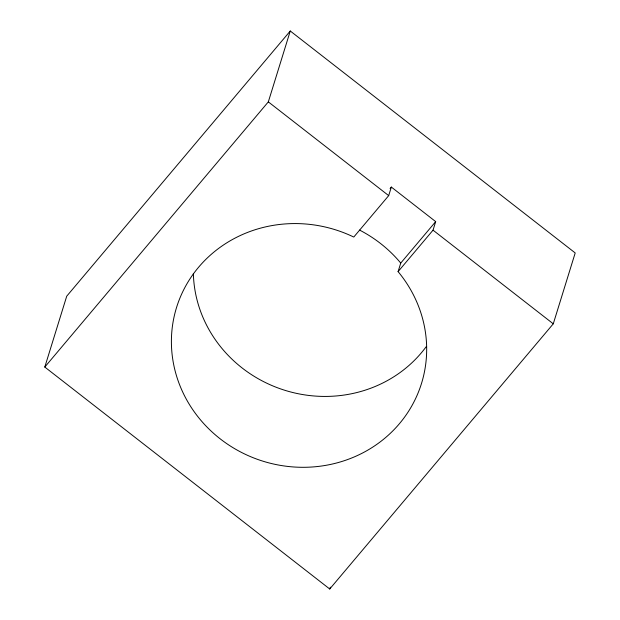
<?xml version="1.0" encoding="UTF-8"?>
<svg xmlns="http://www.w3.org/2000/svg" width="620" height="620" viewBox="0 0 620 620"><rect width="100%" height="100%" fill="white"/><g stroke="black" fill="none" stroke-linecap="round" stroke-linejoin="round"><path stroke-width="0.93" d="M44.795 367.055L66.727 296.182L290.269 31L575.205 252.945L553.273 323.818L329.731 589L44.795 367.055L268.328 101.874L290.269 31M388.694 195.625L391.344 187.077L435.689 221.619L433.039 230.167L398.094 271.622A128.232 121.241 17.2 0 1 337.613 462.714A128.232 121.241 17.2 0 1 171.694 333.297A128.232 121.241 17.2 0 1 353.772 237.057L388.694 195.625L268.328 101.874M398.094 271.622L400.745 263.074L435.689 221.619M329.731 589L330.305 587.156M390.096 188.558L391.344 187.077M433.039 230.167L553.273 323.818M426.111 346.805A128.232 121.241 17.2 0 1 284.479 390.181A128.232 121.241 17.2 0 1 193.37 273.49M359.585 230.09A128.232 121.241 17.2 0 1 400.745 263.074"/></g></svg>
